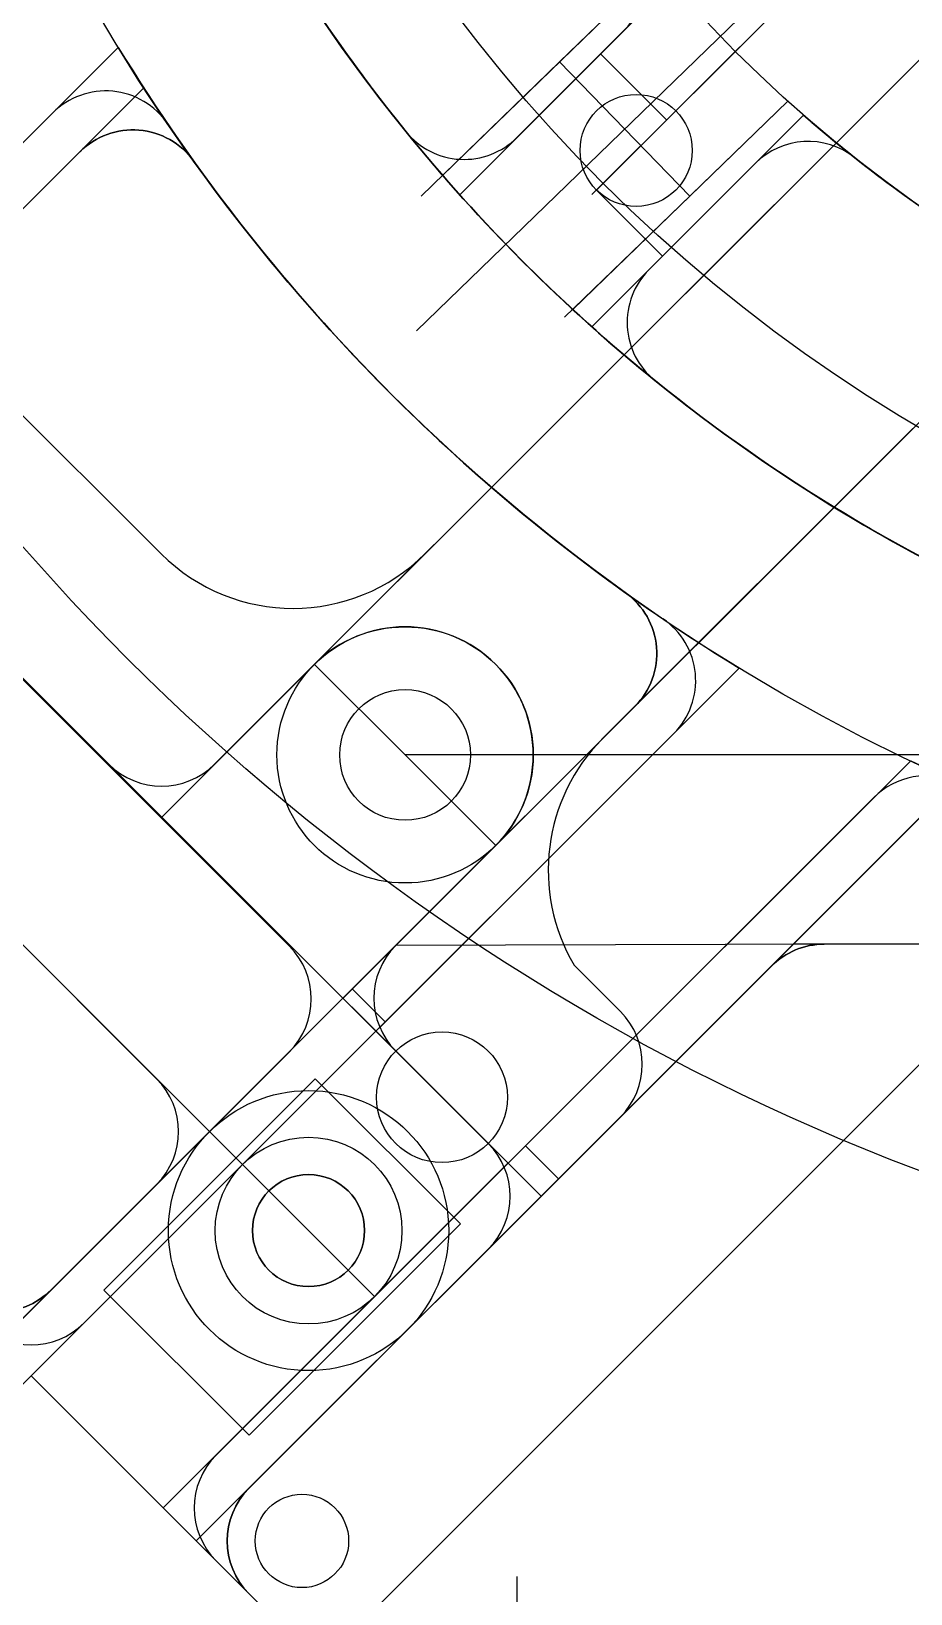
# Model space of a CAD drawing. Header units: centimetres. Extents: x -37.1 to 37.2, y -37.2 to 37.1.
# Drawn here: x -4.5 to -2.147, y -6.746 to -2.563 of the extents above; entities that cross this region are included whole.
import ezdxf

# ---------------------------------------------------------------- set-up
doc = ezdxf.new("R2010")
doc.units = ezdxf.units.CM
doc.header["$MEASUREMENT"] = 0
for name, color, linetype in [('IO基板 v3_Sketch1', 7, 'Continuous'), ('IO基板 v3_Sketch11', 7, 'Continuous'), ('IO基板 v3_Sketch12', 7, 'Continuous'), ('IO基板 v3_Sketch13', 7, 'Continuous'), ('IO基板 v3_Sketch14', 7, 'Continuous'), ('IO基板 v3_Sketch15', 7, 'Continuous'), ('IO基板 v3_Sketch16', 7, 'Continuous'), ('IO基板 v3_Sketch17', 7, 'Continuous'), ('IO基板 v3_Sketch18', 7, 'Continuous'), ('IO基板 v3_Sketch19', 7, 'Continuous'), ('IO基板 v3_Sketch20', 7, 'Continuous'), ('IO基板 v3_Sketch21', 7, 'Continuous'), ('IO基板 v3_Sketch22', 7, 'Continuous'), ('IO基板 v3_Sketch23', 7, 'Continuous'), ('IO基板 v3_Sketch24', 7, 'Continuous'), ('IO基板 v3_Sketch25', 7, 'Continuous'), ('IO基板 v3_Sketch26', 7, 'Continuous'), ('IO基板 v3_Sketch27', 7, 'Continuous'), ('IO基板 v3_Sketch28', 7, 'Continuous'), ('IO基板 v3_Sketch29', 7, 'Continuous'), ('IO基板 v3_Sketch30', 7, 'Continuous'), ('IO基板 v3_Sketch31', 7, 'Continuous'), ('IO基板 v3_Sketch32', 7, 'Continuous'), ('IO基板 v3_Sketch33', 7, 'Continuous'), ('IO基板 v3_Sketch34', 7, 'Continuous'), ('IO基板 v3_Sketch35', 7, 'Continuous'), ('IO基板 v3_Sketch36', 7, 'Continuous'), ('IO基板 v3_Sketch37', 7, 'Continuous'), ('IO基板 v3_Sketch38', 7, 'Continuous'), ('IO基板 v3_Sketch39', 7, 'Continuous'), ('IO基板 v3_Sketch40', 7, 'Continuous'), ('IO基板 v3_Sketch41', 7, 'Continuous'), ('IO基板 v3_Sketch42', 7, 'Continuous'), ('IO基板 v3_Sketch43', 7, 'Continuous'), ('IO基板 v3_Sketch44', 7, 'Continuous'), ('IO基板 v3_Sketch45', 7, 'Continuous'), ('IO基板 v3_Sketch46', 7, 'Continuous'), ('IO基板 v3_Sketch47', 7, 'Continuous'), ('IO基板 v3_Sketch48', 7, 'Continuous'), ('IO基板 v3_Sketch49', 7, 'Continuous'), ('IO基板 v3_Sketch5', 7, 'Continuous'), ('IO基板 v3_Sketch50', 7, 'Continuous'), ('IO基板 v3_Sketch51', 7, 'Continuous'), ('IO基板 v3_Sketch55', 7, 'Continuous'), ('IO基板 v3_Sketch56', 7, 'Continuous'), ('IO基板 v3_Sketch57', 7, 'Continuous'), ('IO基板 v3_Sketch58', 7, 'Continuous'), ('IO基板 v3_Sketch59', 7, 'Continuous'), ('IO基板 v3_Sketch60', 7, 'Continuous'), ('IO基板 v3_Sketch61', 7, 'Continuous'), ('IO基板 v3_Sketch62', 7, 'Continuous'), ('IO基板 v3_Sketch63', 7, 'Continuous'), ('IO基板 v3_Sketch64', 7, 'Continuous'), ('IO基板 v3_Sketch65', 7, 'Continuous'), ('IO基板 v3_Sketch66', 7, 'Continuous'), ('IO基板 v3_Sketch68', 7, 'Continuous'), ('IO基板 v3_Sketch69', 7, 'Continuous'), ('IO基板 v3_Sketch70', 7, 'Continuous'), ('IO基板 v3_Sketch71', 7, 'Continuous'), ('IO基板 v3_Sketch72', 7, 'Continuous')]:
    doc.layers.add(name, color=color, linetype=linetype)

msp = doc.modelspace()

# ---------------------------------------------------------------- linework, layer by layer
at = {"layer": 'IO基板 v3_Sketch1'}
msp.add_circle((0, 0), 10.4, dxfattribs=at)
at = {"layer": 'IO基板 v3_Sketch11'}
msp.add_line((-5.7735, -3.7583), (-3.7583, -5.7735), dxfattribs=at)
at = {"layer": 'IO基板 v3_Sketch11', "extrusion": (0, 0, -1)}
for centre, radius in [((0, 0), 10.4), ((3.7583, -5.7735), 0.15)]:
    msp.add_circle(centre, radius, dxfattribs=at)
at = {"layer": 'IO基板 v3_Sketch12'}
msp.add_circle((-3.7583, -5.7735, 0.3), 0.15, dxfattribs=at)
at = {"layer": 'IO基板 v3_Sketch13'}
msp.add_circle((-3.7583, -5.7735, 0.3), 0.15, dxfattribs=at)
at = {"layer": 'IO基板 v3_Sketch14'}
for centre, radius in [((0, 0, 0.3), 5), ((-3.7583, -5.7735, 0.3), 0.15)]:
    msp.add_circle(centre, radius, dxfattribs=at)
at = {"layer": 'IO基板 v3_Sketch15'}
for centre, radius in [((0, 0, 0.3), 5), ((0, 0, 0.3), 4.2), ((-3.7583, -5.7735, 0.3), 0.15)]:
    msp.add_circle(centre, radius, dxfattribs=at)
at = {"layer": 'IO基板 v3_Sketch16'}
for radius in [4.2, 3.7]:
    msp.add_circle((0, 0, 0.3), radius, dxfattribs=at)
at = {"layer": 'IO基板 v3_Sketch17'}
for centre, radius in [((0, 0, 0.3), 5), ((-3.7583, -5.7735, 0.3), 0.15)]:
    msp.add_circle(centre, radius, dxfattribs=at)
at = {"layer": 'IO基板 v3_Sketch18'}
for centre, radius in [((0, 0, 0.3), 37.15), ((0, 0, 0.3), 5), ((0, 0, 0.3), 4.5), ((-3.7583, -5.7735, 0.3), 0.15)]:
    msp.add_circle(centre, radius, dxfattribs=at)
at = {"layer": 'IO基板 v3_Sketch19'}
for centre, radius in [((0, 0, 0.3), 4.5), ((0, 0, 0.3), 3.7), ((0, 0, 0.3), 3.2), ((-3.7583, -5.7735, 0.3), 0.15)]:
    msp.add_circle(centre, radius, dxfattribs=at)
at = {"layer": 'IO基板 v3_Sketch20'}
for centre, radius in [((0, 0, 0.3), 4.5), ((0, 0, 0.3), 3.7), ((0, 0, 0.3), 3.2), ((-3.7583, -5.7735, 0.3), 0.15)]:
    msp.add_circle(centre, radius, dxfattribs=at)
at = {"layer": 'IO基板 v3_Sketch21'}
for centre, radius in [((0, 0, 0.3), 4.5), ((-3.7583, -5.7735, 0.3), 0.15)]:
    msp.add_circle(centre, radius, dxfattribs=at)
at = {"layer": 'IO基板 v3_Sketch22'}
for centre, radius in [((0, 0, 0.3), 9.9), ((-3.7583, -5.7735, 0.3), 0.15)]:
    msp.add_circle(centre, radius, dxfattribs=at)
msp.add_arc((0, 0, 0.3), 4.5, 95.0997, 84.9003, dxfattribs=at)
at = {"layer": 'IO基板 v3_Sketch23'}
for p, q in [((0, 0, 0.3), (-3.4698, -3.3646, 0.3)), ((-3.0865, -2.6447, 0.3), (-2.8242, -2.3904, 0.3)), ((-3.0865, -2.6447, 0.3), (-3.4567, -3.0037, 0.3)), ((-2.9125, -2.8242, 0.3), (-3.0865, -2.6447, 0.3)), ((-2.7384, -3.0037, 0.3), (-2.4761, -2.7493, 0.3)), ((-2.9125, -2.8242, 0.3), (-2.7384, -3.0037, 0.3)), ((-2.7384, -3.0037, 0.3), (-3.0731, -3.3282, 0.3))]:
    msp.add_line(p, q, dxfattribs=at)
for radius in [4.5, 3.7, 3.2]:
    msp.add_circle((0, 0, 0.3), radius, dxfattribs=at)
at = {"layer": 'IO基板 v3_Sketch24'}
for p, q in [((-2.8242, -2.3904, 0.3), (-3.3996, -2.9483, 0.3)), ((-5.5968, -3.935, 0.3), (-4.2674, -2.6057, 0.3)), ((-3.0515, -3.3073, 0.3), (-2.4761, -2.7493, 0.3)), ((-3.935, -5.5968, 0.3), (-2.6057, -4.2674, 0.3)), ((-3.5815, -5.9503, 0.3), (-2.1468, -4.5156, 0.3)), ((-3.935, -5.5968, 0.3), (-4.8285, -6.4902, 0.3)), ((-3.7583, -5.7735, 0.3), (-3.935, -5.5968, 0.3)), ((-3.7583, -5.7735, 0.3), (-3.5815, -5.9503, 0.3))]:
    msp.add_line(p, q, dxfattribs=at)
for centre, radius in [((0, 0, 0.3), 5), ((0, 0, 0.3), 3.2), ((-3.7583, -5.7735, 0.3), 0.25), ((-3.7583, -5.7735, 0.3), 0.15)]:
    msp.add_circle(centre, radius, dxfattribs=at)
for radius, start, end in [(4.5, 185.0997, 220.9339), (3.7, 227.9929, 310.2443), (4.5, 227.3033, 264.9003)]:
    msp.add_arc((0, 0, 0.3), radius, start, end, dxfattribs=at)
at = {"layer": 'IO基板 v3_Sketch25'}
for p, q in [((0, 0, 0.3), (-2.9878, -2.9878, 0.3)), ((-2.8242, -2.3904, 0.3), (-3.3996, -2.9483, 0.3)), ((-6.1624, -4.5007, 0.3), (-4.2674, -2.6057, 0.3)), ((-3.0515, -3.3073, 0.3), (-2.4761, -2.7493, 0.3)), ((-2.811, -3.1646, 0.3), (-2.4335, -2.7871, 0.3)), ((-2.9878, -2.9878, 0.3), (-2.811, -3.1646, 0.3)), ((-2.811, -3.1646, 0.3), (-3.0003, -3.3538, 0.3)), ((-2.6057, -4.2674, 0.3), (-4.5007, -6.1624, 0.3))]:
    msp.add_line(p, q, dxfattribs=at)
for centre, radius in [((0, 0, 0.3), 3.2), ((-3.7583, -5.7735, 0.3), 0.15)]:
    msp.add_circle(centre, radius, dxfattribs=at)
for radius, start, end in [(4.5, 185.0997, 220.9339), (5, 211.4084, 238.5916), (3.7, 227.9929, 310.2443), (4.5, 227.3033, 264.9003)]:
    msp.add_arc((0, 0, 0.3), radius, start, end, dxfattribs=at)
at = {"layer": 'IO基板 v3_Sketch26'}
for p, q in [((0, 0, 0.3), (-3, -3, 0.3)), ((-2.8242, -2.3904, 0.3), (-3.3996, -2.9483, 0.3)), ((-2.9768, -2.6232, 0.3), (-2.7871, -2.4335, 0.3)), ((-6.1624, -4.5007, 0.3), (-4.2674, -2.6057, 0.3)), ((-2.9768, -2.6232, 0.3), (-3.3538, -3.0003, 0.3)), ((-2.8, -2.8, 0.3), (-2.9768, -2.6232, 0.3)), ((-3.0003, -3.3538, 0.3), (-2.4335, -2.7871, 0.3)), ((-2.6057, -4.2674, 0.3), (-4.5007, -6.1624, 0.3))]:
    msp.add_line(p, q, dxfattribs=at)
for centre, radius in [((0, 0, 0.3), 4.5), ((0, 0, 0.3), 3.7), ((0, 0, 0.3), 3.2), ((-3.7583, -5.7735, 0.3), 0.15)]:
    msp.add_circle(centre, radius, dxfattribs=at)
for radius, start, end in [(4.5, 185.0997, 220.9339), (5, 211.4084, 238.5916), (3.7, 228.8743, 310.2443), (4.5, 228.1847, 264.9003)]:
    msp.add_arc((0, 0, 0.3), radius, start, end, dxfattribs=at)
at = {"layer": 'IO基板 v3_Sketch27'}
for p, q in [((-2.7871, -2.4335, 0.3), (-3.3538, -3.0003, 0.3)), ((-6.1624, -4.5007, 0.3), (-4.2674, -2.6057, 0.3)), ((-3.0003, -3.3538, 0.3), (-2.4335, -2.7871, 0.3)), ((-2.6057, -4.2674, 0.3), (-4.5007, -6.1624, 0.3))]:
    msp.add_line(p, q, dxfattribs=at)
for centre, radius in [((0, 0, 0.3), 9.9), ((0, 0, 0.3), 3.2), ((-3.7583, -5.7735, 0.3), 0.15)]:
    msp.add_circle(centre, radius, dxfattribs=at)
for radius, start, end in [(4.5, 185.0997, 221.8153), (5, 211.4084, 238.5916), (3.7, 228.8743, 311.1257), (4.5, 228.1847, 264.9003)]:
    msp.add_arc((0, 0, 0.3), radius, start, end, dxfattribs=at)
at = {"layer": 'IO基板 v3_Sketch28'}
for p, q in [((-2.7871, -2.4335, 0.3), (-3.3538, -3.0003, 0.3)), ((-6.1624, -4.5007, 0.3), (-4.2674, -2.6057, 0.3)), ((-3.0003, -3.3538, 0.3), (-2.4335, -2.7871, 0.3)), ((-2.6057, -4.2674, 0.3), (-4.5007, -6.1624, 0.3)), ((-3.5815, -5.9503, 0.3), (-2.1468, -4.5156, 0.3)), ((-3.7583, -5.7735, 0.3), (-3.5815, -5.9503, 0.3)), ((-3.5815, -5.9503, 0.3), (-4.1472, -6.516, 0.3)), ((-4.5007, -6.1624, 0.3), (-2.6904, -7.9728, 0.3))]:
    msp.add_line(p, q, dxfattribs=at)
for centre, radius in [((0, 0, 0.3), 9.9), ((0, 0, 0.3), 5), ((0, 0, 0.3), 3.2), ((-3.7583, -5.7735, 0.3), 0.15)]:
    msp.add_circle(centre, radius, dxfattribs=at)
for radius, start, end in [(4.5, 185.0997, 221.8153), (5, 211.4084, 238.5916), (3.7, 228.8743, 311.1257), (4.5, 228.1847, 264.9003)]:
    msp.add_arc((0, 0, 0.3), radius, start, end, dxfattribs=at)
at = {"layer": 'IO基板 v3_Sketch29'}
for p, q in [((-2.7871, -2.4335, 0.3), (-3.3538, -3.0003, 0.3)), ((-6.1624, -4.5007, 0.3), (-4.2674, -2.6057, 0.3)), ((-3.0003, -3.3538, 0.3), (-2.4335, -2.7871, 0.3)), ((-2.6057, -4.2674, 0.3), (-4.5007, -6.1624, 0.3)), ((-4.1472, -6.516, 0.3), (-2.1468, -4.5156, 0.3)), ((-2.8567, -7.8065, 0.3), (-4.1472, -6.516, 0.3))]:
    msp.add_line(p, q, dxfattribs=at)
for centre, radius in [((0, 0, 0.3), 3.2), ((-3.7583, -5.7735, 0.3), 0.15)]:
    msp.add_circle(centre, radius, dxfattribs=at)
for radius, start, end in [(4.5, 185.0997, 221.8153), (5, 211.4084, 238.5916), (3.7, 228.8743, 311.1257), (4.5, 228.1847, 264.9003), (5, 244.5725, 259.6302)]:
    msp.add_arc((0, 0, 0.3), radius, start, end, dxfattribs=at)
at = {"layer": 'IO基板 v3_Sketch30'}
for p, q in [((-2.9161, -2.5625, 0.3), (-3.2006, -2.8471, 0.3)), ((-6.021, -4.3593, 0.3), (-4.4426, -2.7809, 0.3)), ((-2.8471, -3.2006, 0.3), (-2.5625, -2.9161, 0.3)), ((-2.7809, -4.4426, 0.3), (-4.3593, -6.021, 0.3)), ((-4.0058, -6.3746, 0.3), (-2.2452, -4.614, 0.3)), ((-3.1396, -7.5236, 0.3), (-4.0058, -6.6574, 0.3))]:
    msp.add_line(p, q, dxfattribs=at)
for centre, radius in [((0, 0, 0.3), 3.2), ((-3.7583, -5.7735, 0.3), 0.15)]:
    msp.add_circle(centre, radius, dxfattribs=at)
for centre, radius, start, end in [((0, 0, 0.3), 4.5, 187.3344, 218.9929), ((-3.0575, -2.4211, 0.3), 0.2, 315, 38.3742), ((-4.3012, -2.9223, 0.3), 0.2, 34.1931, 135), ((0, 0, 0.3), 5, 214.1931, 235.8069), ((-3.3421, -2.7057, 0.3), 0.2, 218.9929, 315), ((-2.4211, -3.0575, 0.3), 0.2, 51.6258, 135), ((0, 0, 0.3), 3.7, 231.6258, 308.3742), ((-2.7057, -3.3421, 0.3), 0.2, 135, 231.0071), ((0, 0, 0.3), 4.5, 231.0071, 262.6656), ((-2.9223, -4.3012, 0.3), 0.2, 315, 55.8069), ((-2.1038, -4.7554, 0.3), 0.2, 66.1356, 135), ((-4.5007, -5.8796, 0.3), 0.2, 225, 315), ((-3.8643, -6.516, 0.3), 0.2, 135, 225)]:
    msp.add_arc(centre, radius, start, end, dxfattribs=at)
at = {"layer": 'IO基板 v3_Sketch31'}
for p, q in [((-2.9161, -2.5625, 0.3), (-3.2006, -2.8471, 0.3)), ((-6.021, -4.3593, 0.3), (-4.4426, -2.7809, 0.3)), ((-2.8471, -3.2006, 0.3), (-2.5625, -2.9161, 0.3)), ((-2.7809, -4.4426, 0.3), (-4.3593, -6.021, 0.3)), ((-4.0058, -6.3746, 0.3), (-2.2452, -4.614, 0.3)), ((-3.1396, -7.5236, 0.3), (-4.0058, -6.6574, 0.3))]:
    msp.add_line(p, q, dxfattribs=at)
for centre, radius in [((0, 0, 0.3), 3.2), ((-3.7583, -5.7735, 0.3), 0.15)]:
    msp.add_circle(centre, radius, dxfattribs=at)
for centre, radius, start, end in [((0, 0, 0.3), 4.5, 187.3344, 218.9929), ((-3.0575, -2.4211, 0.3), 0.2, 315, 38.3742), ((-4.3012, -2.9223, 0.3), 0.2, 34.1931, 135), ((0, 0, 0.3), 5, 214.1931, 235.8069), ((-3.3421, -2.7057, 0.3), 0.2, 218.9929, 315), ((-2.4211, -3.0575, 0.3), 0.2, 51.6258, 135), ((0, 0, 0.3), 3.7, 231.6258, 308.3742), ((-2.7057, -3.3421, 0.3), 0.2, 135, 231.0071), ((0, 0, 0.3), 4.5, 231.0071, 262.6656), ((-2.9223, -4.3012, 0.3), 0.2, 315, 55.8069), ((-2.1038, -4.7554, 0.3), 0.2, 66.1356, 135), ((-4.5007, -5.8796, 0.3), 0.2, 225, 315), ((-3.8643, -6.516, 0.3), 0.2, 135, 225)]:
    msp.add_arc(centre, radius, start, end, dxfattribs=at)
at = {"layer": 'IO基板 v3_Sketch32'}
for p, q in [((-2.9161, -2.5625, 0.3), (-3.2006, -2.8471, 0.3)), ((-6.021, -4.3593, 0.3), (-4.4426, -2.7809, 0.3)), ((-2.8471, -3.2006, 0.3), (-2.5625, -2.9161, 0.3)), ((-2.7809, -4.4426, 0.3), (-4.3593, -6.021, 0.3)), ((-4.0058, -6.3746, 0.3), (-2.2452, -4.614, 0.3)), ((-3.1396, -7.5236, 0.3), (-4.0058, -6.6574, 0.3))]:
    msp.add_line(p, q, dxfattribs=at)
for centre, radius in [((0, 0, 0.3), 3.2), ((-2.8816, -2.8816, 0.3), 0.15), ((-3.7583, -5.7735, 0.3), 0.15)]:
    msp.add_circle(centre, radius, dxfattribs=at)
for centre, radius, start, end in [((0, 0, 0.3), 4.5, 187.3344, 218.9929), ((-3.0575, -2.4211, 0.3), 0.2, 315, 38.3742), ((-4.3012, -2.9223, 0.3), 0.2, 34.1931, 135), ((0, 0, 0.3), 5, 214.1931, 235.8069), ((-3.3421, -2.7057, 0.3), 0.2, 218.9929, 315), ((-2.4211, -3.0575, 0.3), 0.2, 51.6258, 135), ((0, 0, 0.3), 3.7, 231.6258, 308.3742), ((-2.7057, -3.3421, 0.3), 0.2, 135, 231.0071), ((0, 0, 0.3), 4.5, 231.0071, 262.6656), ((-2.9223, -4.3012, 0.3), 0.2, 315, 55.8069), ((-2.1038, -4.7554, 0.3), 0.2, 66.1356, 135), ((-4.5007, -5.8796, 0.3), 0.2, 225, 315), ((-3.8643, -6.516, 0.3), 0.2, 135, 225)]:
    msp.add_arc(centre, radius, start, end, dxfattribs=at)
at = {"layer": 'IO基板 v3_Sketch33'}
for p, q in [((-2.9161, -2.5625, 0.3), (-3.2006, -2.8471, 0.3)), ((-6.1624, -4.5007, 0.3), (-4.2674, -2.6057, 0.3)), ((-5.1265, -3.6416, 0.3), (-4.1992, -2.7142, 0.3)), ((-2.8471, -3.2006, 0.3), (-2.5625, -2.9161, 0.3)), ((-3.6416, -5.1265, 0.3), (-2.7142, -4.1992, 0.3)), ((-2.6057, -4.2674, 0.3), (-4.5007, -6.1624, 0.3)), ((-4.1472, -6.516, 0.3), (-2.1468, -4.5156, 0.3)), ((-3.0895, -5.6351, 0.3), (-2.0257, -4.5713, 0.3)), ((-3.6416, -5.1265, 0.3), (-4.5891, -6.074, 0.3)), ((-3.5532, -5.2149, 0.3), (-3.6416, -5.1265, 0.3)), ((-3.1779, -5.5467, 0.3), (-3.0895, -5.6351, 0.3)), ((-3.0895, -5.6351, 0.3), (-4.0588, -6.6044, 0.3)), ((-3.1396, -7.5236, 0.3), (-4.1472, -6.516, 0.3))]:
    msp.add_line(p, q, dxfattribs=at)
for centre, radius in [((0, 0, 0.3), 3.2), ((-2.8816, -2.8816, 0.3), 0.15), ((-3.7583, -5.7735, 0.3), 0.15)]:
    msp.add_circle(centre, radius, dxfattribs=at)
for centre, radius, start, end in [((0, 0, 0.3), 4.5, 187.3344, 218.9929), ((-3.0575, -2.4211, 0.3), 0.2, 315, 38.3742), ((0, 0, 0.3), 5, 211.4084, 238.5916), ((-3.3421, -2.7057, 0.3), 0.2, 218.9929, 315), ((-2.4211, -3.0575, 0.3), 0.2, 51.6258, 135), ((0, 0, 0.3), 3.7, 231.6258, 308.3742), ((-2.7057, -3.3421, 0.3), 0.2, 135, 231.0071), ((0, 0, 0.3), 4.5, 231.0071, 262.6656)]:
    msp.add_arc(centre, radius, start, end, dxfattribs=at)
at = {"layer": 'IO基板 v3_Sketch34'}
for p, q in [((-2.9161, -2.5625, 0.3), (-3.2006, -2.8471, 0.3)), ((-5.9326, -4.4477, 0.3), (-4.37, -2.885, 0.3)), ((-2.8471, -3.2006, 0.3), (-2.5625, -2.9161, 0.3)), ((-2.885, -4.37, 0.3), (-4.4477, -5.9326, 0.3)), ((-3.9174, -6.463, 0.3), (-2.1213, -4.6669, 0.3)), ((-3.1396, -7.5236, 0.3), (-3.9174, -6.7458, 0.3))]:
    msp.add_line(p, q, dxfattribs=at)
for centre, radius in [((0, 0, 0.3), 3.2), ((-2.8816, -2.8816, 0.3), 0.15), ((-3.7583, -5.7735, 0.3), 0.15)]:
    msp.add_circle(centre, radius, dxfattribs=at)
for centre, radius, start, end in [((0, 0, 0.3), 4.5, 187.3344, 218.9929), ((-3.0575, -2.4211, 0.3), 0.2, 315, 38.3742), ((-4.2285, -3.0265, 0.3), 0.2, 35.5921, 135), ((-3.3421, -2.7057, 0.3), 0.2, 218.9929, 315), ((-2.4211, -3.0575, 0.3), 0.2, 51.6258, 135), ((0, 0, 0.3), 5, 215.5921, 234.4079), ((0, 0, 0.3), 3.7, 231.6258, 308.3742), ((-2.7057, -3.3421, 0.3), 0.2, 135, 231.0071), ((0, 0, 0.3), 4.5, 231.0071, 262.6656), ((-3.0265, -4.2285, 0.3), 0.2, 315, 54.4079), ((-4.5891, -5.7912, 0.3), 0.2, 225, 315), ((-3.776, -6.6044, 0.3), 0.2, 135, 225)]:
    msp.add_arc(centre, radius, start, end, dxfattribs=at)
at = {"layer": 'IO基板 v3_Sketch35'}
for p, q in [((-2.9161, -2.5625, 0.3), (-3.2006, -2.8471, 0.3)), ((-5.9326, -4.4477, 0.3), (-4.37, -2.885, 0.3)), ((-2.8471, -3.2006, 0.3), (-2.5625, -2.9161, 0.3)), ((-2.885, -4.37, 0.3), (-4.4477, -5.9326, 0.3)), ((-3.9174, -6.463, 0.3), (-2.1213, -4.6669, 0.3)), ((-3.1396, -7.5236, 0.3), (-3.9174, -6.7458, 0.3))]:
    msp.add_line(p, q, dxfattribs=at)
for centre, radius in [((0, 0, 0.3), 3.2), ((-2.8816, -2.8816, 0.3), 0.15), ((-3.7583, -5.7735, 0.3), 0.15)]:
    msp.add_circle(centre, radius, dxfattribs=at)
for centre, radius, start, end in [((0, 0, 0.3), 4.5, 187.3344, 218.9929), ((-3.0575, -2.4211, 0.3), 0.2, 315, 38.3742), ((-4.2285, -3.0265, 0.3), 0.2, 35.5921, 135), ((-3.3421, -2.7057, 0.3), 0.2, 218.9929, 315), ((-2.4211, -3.0575, 0.3), 0.2, 51.6258, 135), ((0, 0, 0.3), 5, 215.5921, 234.4079), ((0, 0, 0.3), 3.7, 231.6258, 308.3742), ((-2.7057, -3.3421, 0.3), 0.2, 135, 231.0071), ((0, 0, 0.3), 4.5, 231.0071, 262.6656), ((-3.0265, -4.2285, 0.3), 0.2, 315, 54.4079), ((-4.5891, -5.7912, 0.3), 0.2, 225, 315), ((-3.776, -6.6044, 0.3), 0.2, 135, 225)]:
    msp.add_arc(centre, radius, start, end, dxfattribs=at)
at = {"layer": 'IO基板 v3_Sketch36'}
for p, q in [((-2.9161, -2.5625, 0.3), (-3.2006, -2.8471, 0.3)), ((-5.9326, -4.4477, 0.3), (-4.37, -2.885, 0.3)), ((-2.8471, -3.2006, 0.3), (-2.5625, -2.9161, 0.3)), ((-2.885, -4.37, 0.3), (-4.4477, -5.9326, 0.3)), ((-3.9174, -6.463, 0.3), (-2.1213, -4.6669, 0.3)), ((-3.1396, -7.5236, 0.3), (-3.9174, -6.7458, 0.3))]:
    msp.add_line(p, q, dxfattribs=at)
for centre, radius in [((0, 0, 0.3), 4.5), ((0, 0, 0.3), 3.2), ((-2.8816, -2.8816, 0.3), 0.15), ((-3.7583, -5.7735, 0.3), 0.15)]:
    msp.add_circle(centre, radius, dxfattribs=at)
for centre, radius, start, end in [((0, 0, 0.3), 4.5, 187.3344, 218.9929), ((-3.0575, -2.4211, 0.3), 0.2, 315, 38.3742), ((-4.2285, -3.0265, 0.3), 0.2, 35.5921, 135), ((-3.3421, -2.7057, 0.3), 0.2, 218.9929, 315), ((-2.4211, -3.0575, 0.3), 0.2, 51.6258, 135), ((0, 0, 0.3), 5, 215.5921, 234.4079), ((0, 0, 0.3), 3.7, 231.6258, 308.3742), ((-2.7057, -3.3421, 0.3), 0.2, 135, 231.0071), ((0, 0, 0.3), 4.5, 231.0071, 262.6656), ((-3.0265, -4.2285, 0.3), 0.2, 315, 54.4079), ((-4.5891, -5.7912, 0.3), 0.2, 225, 315), ((-3.776, -6.6044, 0.3), 0.2, 135, 225)]:
    msp.add_arc(centre, radius, start, end, dxfattribs=at)
at = {"layer": 'IO基板 v3_Sketch37'}
msp.add_line((0, -4.5), (-3.5, -4.5), dxfattribs=at)
msp.add_circle((-3.5, -4.5), 0.175, dxfattribs=at)
at = {"layer": 'IO基板 v3_Sketch38'}
for p, q in [((-4.37, -2.885, 0.15), (-5.9326, -4.4477, 0.15)), ((-4.4477, -5.9326, 0.15), (-2.885, -4.37, 0.15)), ((-2.1213, -4.6669, 0.15), (-3.9174, -6.463, 0.15)), ((-3.9174, -6.7458, 0.15), (-3.1396, -7.5236, 0.15))]:
    msp.add_line(p, q, dxfattribs=at)
at = {"layer": 'IO基板 v3_Sketch38', "extrusion": (-1e-16, 0, -1)}
msp.add_circle((3.7583, -5.7735, -0.15), 0.15, dxfattribs=at)
for centre, radius, start, end in [((0, 0, -0.15), 4.5, 321.0071, 352.6656), ((4.2285, -3.0265, -0.15), 0.2, 45, 144.4079), ((0, 0, -0.15), 4.5, 308.9929, 321.0071), ((0, 0, -0.15), 5, 305.5921, 324.4079), ((0, 0, -0.15), 4.5, 277.3344, 308.9929), ((3.0265, -4.2285, -0.15), 0.2, 125.5921, 225), ((4.5891, -5.7912, -0.15), 0.2, 225, 315), ((3.776, -6.6044, -0.15), 0.2, 315, 45)]:
    msp.add_arc(centre, radius, start, end, dxfattribs=at)
at = {"layer": 'IO基板 v3_Sketch39'}
for p, q in [((-5.9326, -4.4477, 0.3), (-4.37, -2.885, 0.3)), ((-5.1513, -3.6664, 0.3), (-3.6664, -5.1513, 0.3)), ((-2.885, -4.37, 0.3), (-4.4477, -5.9326, 0.3)), ((-3.9174, -6.463, 0.3), (-2.1213, -4.6669, 0.3)), ((-3.1396, -7.5236, 0.3), (-3.9174, -6.7458, 0.3))]:
    msp.add_line(p, q, dxfattribs=at)
msp.add_circle((-3.7583, -5.7735, 0.3), 0.15, dxfattribs=at)
for centre, radius, start, end in [((0, 0, 0.3), 4.5, 187.3344, 218.9929), ((-4.2285, -3.0265, 0.3), 0.2, 35.5921, 135), ((0, 0, 0.3), 4.5, 218.9929, 231.0071), ((0, 0, 0.3), 5, 215.5921, 234.4079), ((0, 0, 0.3), 4.5, 231.0071, 262.6656), ((-3.0265, -4.2285, 0.3), 0.2, 315, 54.4079), ((-4.5891, -5.7912, 0.3), 0.2, 225, 315), ((-3.776, -6.6044, 0.3), 0.2, 135, 225)]:
    msp.add_arc(centre, radius, start, end, dxfattribs=at)
at = {"layer": 'IO基板 v3_Sketch40'}
for p, q in [((-5.1513, -3.6664, 0.3), (-3.6664, -5.1513, 0.3)), ((-3.9174, -6.463, 0.3), (-2.1213, -4.6669, 0.3)), ((-3.6664, -5.1513, 0.3), (-4.4477, -5.9326, 0.3)), ((-3.1396, -7.5236, 0.3), (-3.9174, -6.7458, 0.3))]:
    msp.add_line(p, q, dxfattribs=at)
for centre, radius in [((-3.5, -4.5, 0.3), 0.175), ((-3.7583, -5.7735, 0.3), 0.15)]:
    msp.add_circle(centre, radius, dxfattribs=at)
for centre, radius, start, end in [((0, 0, 0.3), 4.5, 187.3344, 218.9929), ((0, 0, 0.3), 4.5, 218.9929, 231.0071), ((0, 0, 0.3), 4.5, 231.0071, 262.6656), ((-4.5891, -5.7912, 0.3), 0.2, 225, 315), ((-3.776, -6.6044, 0.3), 0.2, 135, 225)]:
    msp.add_arc(centre, radius, start, end, dxfattribs=at)
at = {"layer": 'IO基板 v3_Sketch41'}
for p, q in [((-5.1513, -3.6664, 0.3), (-3.6664, -5.1513, 0.3)), ((-3.9174, -6.463, 0.3), (-2.1213, -4.6669, 0.3)), ((-3.6664, -5.1513, 0.3), (-4.4477, -5.9326, 0.3)), ((-3.1396, -7.5236, 0.3), (-3.9174, -6.7458, 0.3))]:
    msp.add_line(p, q, dxfattribs=at)
for centre, radius in [((-3.5, -4.5, 0.3), 0.175), ((-3.7583, -5.7735, 0.3), 0.15)]:
    msp.add_circle(centre, radius, dxfattribs=at)
for centre, radius, start, end in [((0, 0, 0.3), 4.5, 187.3344, 218.9929), ((0, 0, 0.3), 4.5, 218.9929, 231.0071), ((0, 0, 0.3), 4.5, 231.0071, 253.2086), ((-4.5891, -5.7912, 0.3), 0.2, 225, 315), ((-3.776, -6.6044, 0.3), 0.2, 135, 225)]:
    msp.add_arc(centre, radius, start, end, dxfattribs=at)
at = {"layer": 'IO基板 v3_Sketch42'}
for p, q in [((-5.1513, -3.6664, 0.3), (-3.6664, -5.1513, 0.3)), ((-3.9174, -6.463, 0.3), (-2.1213, -4.6669, 0.3)), ((-3.6664, -5.1513, 0.3), (-4.4477, -5.9326, 0.3)), ((-3.1396, -7.5236, 0.3), (-3.9174, -6.7458, 0.3))]:
    msp.add_line(p, q, dxfattribs=at)
for centre, radius in [((-3.5, -4.5, 0.3), 0.175), ((-3.7583, -5.7735, 0.3), 0.15)]:
    msp.add_circle(centre, radius, dxfattribs=at)
for centre, radius, start, end in [((0, 0, 0.3), 4.5, 187.3344, 218.9929), ((0, 0, 0.3), 4.5, 218.9929, 231.0071), ((0, 0, 0.3), 4.5, 231.0071, 253.2086), ((-4.5891, -5.7912, 0.3), 0.2, 225, 315), ((-3.776, -6.6044, 0.3), 0.2, 135, 225)]:
    msp.add_arc(centre, radius, start, end, dxfattribs=at)
at = {"layer": 'IO基板 v3_Sketch43'}
for p, q in [((-5.1513, -3.6664, 0.3), (-3.6664, -5.1513, 0.3)), ((-3.9174, -6.463, 0.3), (-2.1213, -4.6669, 0.3)), ((-3.6664, -5.1513, 0.3), (-4.4477, -5.9326, 0.3)), ((-3.1396, -7.5236, 0.3), (-3.9174, -6.7458, 0.3))]:
    msp.add_line(p, q, dxfattribs=at)
for centre, radius in [((0, 0, 0.3), 9.9), ((-3.5, -4.5, 0.3), 0.175), ((-3.7583, -5.7735, 0.3), 0.15)]:
    msp.add_circle(centre, radius, dxfattribs=at)
for centre, radius, start, end in [((0, 0, 0.3), 4.5, 187.3344, 218.9929), ((0, 0, 0.3), 4.5, 218.9929, 231.0071), ((0, 0, 0.3), 4.5, 231.0071, 253.2086), ((-4.5891, -5.7912, 0.3), 0.2, 225, 315), ((-3.776, -6.6044, 0.3), 0.2, 135, 225)]:
    msp.add_arc(centre, radius, start, end, dxfattribs=at)
at = {"layer": 'IO基板 v3_Sketch44'}
for p, q in [((-5.1513, -3.6664, 0.3), (-3.6664, -5.1513, 0.3)), ((-2.7726, -4.2575, 0.3), (-2.3517, -3.8366, 0.3)), ((-3.7425, -4.2575, 0.3), (-4.1513, -4.6664, 0.3)), ((-3.5, -4.5, 0.3), (-3.7425, -4.2575, 0.3)), ((-3.6664, -5.1513, 0.3), (-2.7726, -4.2575, 0.3)), ((-3.5, -4.5, 0.3), (-3.2575, -4.7425, 0.3)), ((-3.9174, -6.463, 0.3), (-2.1213, -4.6669, 0.3)), ((-3.6664, -5.1513, 0.3), (-4.4477, -5.9326, 0.3)), ((-3.1396, -7.5236, 0.3), (-3.9174, -6.7458, 0.3))]:
    msp.add_line(p, q, dxfattribs=at)
for centre, radius in [((-3.5, -4.5, 0.3), 0.3429), ((-3.5, -4.5, 0.3), 0.175), ((-3.7583, -5.7735, 0.3), 0.15)]:
    msp.add_circle(centre, radius, dxfattribs=at)
for centre, radius, start, end in [((0, 0, 0.3), 4.5, 201.7021, 218.9929), ((0, 0, 0.3), 4.5, 218.9929, 231.0071), ((0, 0, 0.3), 4.5, 231.0071, 253.2086), ((-4.5891, -5.7912, 0.3), 0.2, 225, 315), ((-3.776, -6.6044, 0.3), 0.2, 135, 225)]:
    msp.add_arc(centre, radius, start, end, dxfattribs=at)
at = {"layer": 'IO基板 v3_Sketch45'}
for p, q in [((-5.1513, -3.6664, 0.3), (-4.1513, -4.6664, 0.3)), ((-2.3517, -3.8366, 0.3), (-3.2575, -4.7425, 0.3)), ((-3.7425, -4.2575, 0.3), (-4.1513, -4.6664, 0.3)), ((-4.1513, -4.6664, 0.3), (-3.6664, -5.1513, 0.3)), ((-3.9174, -6.463, 0.3), (-2.1213, -4.6669, 0.3)), ((-3.6664, -5.1513, 0.3), (-4.4477, -5.9326, 0.3)), ((-3.1396, -7.5236, 0.3), (-3.9174, -6.7458, 0.3))]:
    msp.add_line(p, q, dxfattribs=at)
for centre, radius in [((-3.5, -4.5, 0.3), 0.175), ((-3.7583, -5.7735, 0.3), 0.15)]:
    msp.add_circle(centre, radius, dxfattribs=at)
for centre, radius, start, end in [((0, 0, 0.3), 4.5, 238.4934, 253.2086), ((-3.5, -4.5, 0.3), 0.3429, 315, 135), ((-4.5891, -5.7912, 0.3), 0.2, 225, 315), ((-3.776, -6.6044, 0.3), 0.2, 135, 225)]:
    msp.add_arc(centre, radius, start, end, dxfattribs=at)
at = {"layer": 'IO基板 v3_Sketch46'}
for p, q in [((-4.1513, -4.6664, 0.3), (-5.6816, -3.136, 0.3)), ((-2.3517, -3.8366, 0.3), (-3.2575, -4.7425, 0.3)), ((-3.7425, -4.2575, 0.3), (-4.1513, -4.6664, 0.3)), ((-4.1513, -4.6664, 0.3), (-3.136, -5.6816, 0.3)), ((-3.9174, -6.463, 0.3), (-2.1213, -4.6669, 0.3)), ((-3.2575, -4.7425, 0.3), (-3.9753, -5.4602, 0.3)), ((-3.1396, -7.5236, 0.3), (-3.9174, -6.7458, 0.3))]:
    msp.add_line(p, q, dxfattribs=at)
for centre, radius in [((-3.5, -4.5, 0.3), 0.175), ((-3.7583, -5.7735, 0.3), 0.15)]:
    msp.add_circle(centre, radius, dxfattribs=at)
for centre, radius, start, end in [((0, 0, 0.3), 4.5, 238.4934, 253.2086), ((-3.5, -4.5, 0.3), 0.3429, 315, 135), ((-3.776, -6.6044, 0.3), 0.2, 135, 225)]:
    msp.add_arc(centre, radius, start, end, dxfattribs=at)
at = {"layer": 'IO基板 v3_Sketch47'}
for p, q in [((-4.1513, -4.6664, 0.3), (-5.6816, -3.136, 0.3)), ((-3.7425, -4.2575, 0.3), (-4.1513, -4.6664, 0.3)), ((-3.6664, -5.1513, 0.3), (-3.2575, -4.7425, 0.3)), ((-3.136, -5.6816, 0.3), (-3.6664, -5.1513, 0.3)), ((-3.9174, -6.463, 0.3), (-3.136, -5.6816, 0.3)), ((-3.1396, -7.5236, 0.3), (-3.9174, -6.7458, 0.3))]:
    msp.add_line(p, q, dxfattribs=at)
for centre, radius in [((-3.5, -4.5, 0.3), 0.175), ((-3.7583, -5.7735, 0.3), 0.15)]:
    msp.add_circle(centre, radius, dxfattribs=at)
for centre, radius, start, end in [((-3.5, -4.5, 0.3), 0.3429, 315, 135), ((-3.776, -6.6044, 0.3), 0.2, 135, 225)]:
    msp.add_arc(centre, radius, start, end, dxfattribs=at)
at = {"layer": 'IO基板 v3_Sketch48'}
for p, q in [((-4.1513, -4.6664, 0.3), (-5.6816, -3.136, 0.3)), ((-3.7425, -4.2575, 0.3), (-4.1513, -4.6664, 0.3)), ((-3.6664, -5.1513, 0.3), (-3.2575, -4.7425, 0.3)), ((-3.136, -5.6816, 0.3), (-3.6664, -5.1513, 0.3)), ((-3.9174, -6.463, 0.3), (-3.136, -5.6816, 0.3)), ((-3.1396, -7.5236, 0.3), (-3.9174, -6.7458, 0.3))]:
    msp.add_line(p, q, dxfattribs=at)
for centre, radius in [((0, 0, 0.3), 4.5), ((-3.5, -4.5, 0.3), 0.175), ((-3.7583, -5.7735, 0.3), 0.15)]:
    msp.add_circle(centre, radius, dxfattribs=at)
for centre, radius, start, end in [((-3.5, -4.5, 0.3), 0.3429, 315, 135), ((-3.776, -6.6044, 0.3), 0.2, 135, 225)]:
    msp.add_arc(centre, radius, start, end, dxfattribs=at)
at = {"layer": 'IO基板 v3_Sketch49'}
for p, q in [((-4.1513, -4.6664, 0.3), (-5.6816, -3.136, 0.3)), ((-3.7425, -4.2575, 0.3), (-4.1513, -4.6664, 0.3)), ((-3.6664, -5.1513, 0.3), (-3.2575, -4.7425, 0.3)), ((-3.136, -5.6816, 0.3), (-3.6664, -5.1513, 0.3)), ((-3.9174, -6.463, 0.3), (-3.136, -5.6816, 0.3)), ((-3.1396, -7.5236, 0.3), (-3.9174, -6.7458, 0.3))]:
    msp.add_line(p, q, dxfattribs=at)
for centre, radius in [((-3.5, -4.5, 0.3), 0.175), ((-3.7583, -5.7735, 0.3), 0.15)]:
    msp.add_circle(centre, radius, dxfattribs=at)
for centre, radius, start, end in [((-3.5, -4.5, 0.3), 0.3429, 315, 135), ((-3.776, -6.6044, 0.3), 0.2, 135, 225)]:
    msp.add_arc(centre, radius, start, end, dxfattribs=at)
at = {"layer": 'IO基板 v3_Sketch5'}
for p, q in [((-3.7406, -5.3669, 0.3), (-4.3063, -5.9326, 0.3)), ((-3.3517, -5.7558, 0.3), (-3.7406, -5.3669, 0.3)), ((-3.9174, -6.3215, 0.3), (-3.3517, -5.7558, 0.3)), ((-4.3063, -5.9326, 0.3), (-3.9174, -6.3215, 0.3))]:
    msp.add_line(p, q, dxfattribs=at)
msp.add_circle((-3.7583, -5.7735, 0.3), 0.15, dxfattribs=at)
at = {"layer": 'IO基板 v3_Sketch50'}
for p, q in [((-4.1513, -4.6664, 0.3), (-5.6816, -3.136, 0.3)), ((-3.7425, -4.2575, 0.3), (-4.1513, -4.6664, 0.3)), ((-3.6664, -5.1513, 0.3), (-3.2575, -4.7425, 0.3)), ((-3.136, -5.6816, 0.3), (-3.6664, -5.1513, 0.3)), ((-3.9174, -6.463, 0.3), (-3.136, -5.6816, 0.3)), ((-3.1396, -7.5236, 0.3), (-3.9174, -6.7458, 0.3))]:
    msp.add_line(p, q, dxfattribs=at)
for centre, radius in [((-3.5, -4.5, 0.3), 0.175), ((-3.7583, -5.7735, 0.3), 0.15)]:
    msp.add_circle(centre, radius, dxfattribs=at)
for centre, radius, start, end in [((-3.5, -4.5, 0.3), 0.3429, 315, 135), ((-3.776, -6.6044, 0.3), 0.2, 135, 225)]:
    msp.add_arc(centre, radius, start, end, dxfattribs=at)
at = {"layer": 'IO基板 v3_Sketch51'}
for p, q in [((-4.1513, -4.6664, 0.3), (-5.6816, -3.136, 0.3)), ((-3.7425, -4.2575, 0.3), (-4.1513, -4.6664, 0.3)), ((-3.6664, -5.1513, 0.3), (-3.2575, -4.7425, 0.3)), ((-3.136, -5.6816, 0.3), (-3.6664, -5.1513, 0.3)), ((-3.9174, -6.463, 0.3), (-3.136, -5.6816, 0.3)), ((-3.1396, -7.5236, 0.3), (-3.9174, -6.7458, 0.3))]:
    msp.add_line(p, q, dxfattribs=at)
for centre, radius in [((-3.5, -4.5, 0.3), 0.175), ((-3.7583, -5.7735, 0.3), 0.15)]:
    msp.add_circle(centre, radius, dxfattribs=at)
for centre, radius, start, end in [((-3.5, -4.5, 0.3), 0.3429, 315, 135), ((-3.776, -6.6044, 0.3), 0.2, 135, 225)]:
    msp.add_arc(centre, radius, start, end, dxfattribs=at)
at = {"layer": 'IO基板 v3_Sketch55'}
for p, q in [((-4.1513, -4.6664, 0.3), (-5.6816, -3.136, 0.3)), ((-3.7425, -4.2575, 0.3), (-4.1513, -4.6664, 0.3)), ((-3.6664, -5.1513, 0.3), (-3.2575, -4.7425, 0.3)), ((-3.136, -5.6816, 0.3), (-3.6664, -5.1513, 0.3)), ((-3.9174, -6.463, 0.3), (-3.136, -5.6816, 0.3)), ((-3.1396, -7.5236, 0.3), (-3.9174, -6.7458, 0.3))]:
    msp.add_line(p, q, dxfattribs=at)
for centre, radius in [((-3.5, -4.5, 0.3), 0.175), ((-3.7583, -5.7735, 0.3), 0.15)]:
    msp.add_circle(centre, radius, dxfattribs=at)
for centre, radius, start, end in [((-3.5, -4.5, 0.3), 0.3429, 315, 135), ((-3.776, -6.6044, 0.3), 0.2, 135, 225)]:
    msp.add_arc(centre, radius, start, end, dxfattribs=at)
at = {"layer": 'IO基板 v3_Sketch56'}
for p, q in [((-4.1513, -4.6664, 0.3), (-5.6816, -3.136, 0.3)), ((-3.7425, -4.2575, 0.3), (-4.1513, -4.6664, 0.3)), ((-3.6664, -5.1513, 0.3), (-3.2575, -4.7425, 0.3)), ((-3.136, -5.6816, 0.3), (-3.6664, -5.1513, 0.3)), ((-3.9174, -6.463, 0.3), (-3.136, -5.6816, 0.3)), ((-3.1396, -7.5236, 0.3), (-3.9174, -6.7458, 0.3))]:
    msp.add_line(p, q, dxfattribs=at)
for centre, radius in [((-3.5, -4.5, 0.3), 0.175), ((-3.7583, -5.7735, 0.3), 0.15)]:
    msp.add_circle(centre, radius, dxfattribs=at)
for centre, radius, start, end in [((-3.5, -4.5, 0.3), 0.3429, 315, 135), ((-3.776, -6.6044, 0.3), 0.2, 135, 225)]:
    msp.add_arc(centre, radius, start, end, dxfattribs=at)
at = {"layer": 'IO基板 v3_Sketch57'}
for p, q in [((-4.2927, -4.5249, 0.3), (-5.5402, -3.2775, 0.3)), ((-4.0234, -5.5084, 0.3), (-5.5084, -4.0234, 0.3)), ((-3.7425, -4.2575, 0.3), (-4.0099, -4.5249, 0.3)), ((-3.4455, -5.3722, 0.3), (-4.4314, -4.3863, 0.3)), ((-3.5249, -5.0099, 0.3), (-3.2575, -4.7425, 0.3)), ((-4.0234, -5.5084, 0.3), (-3.6083, -5.0932, 0.3)), ((-3.6664, -5.1513, 0.3), (-4.0199, -5.5049, 0.3)), ((-3.2775, -5.5402, 0.3), (-3.5249, -5.2927, 0.3)), ((-4.0234, -5.5084, 0.3), (-4.9427, -6.4276, 0.3)), ((-3.7583, -5.7735, 0.3), (-4.0234, -5.5084, 0.3)), ((-3.9174, -6.463, 0.3), (-3.2775, -5.823, 0.3)), ((-3.1396, -7.5236, 0.3), (-3.9174, -6.7458, 0.3))]:
    msp.add_line(p, q, dxfattribs=at)
for centre, radius in [((-3.5, -4.5, 0.3), 0.175), ((-3.7583, -5.7735, 0.3), 0.375), ((-3.7583, -5.7735, 0.3), 0.15)]:
    msp.add_circle(centre, radius, dxfattribs=at)
for centre, radius, start, end in [((-3.5, -4.5, 0.3), 0.3429, 315, 135), ((-4.1513, -4.3835, 0.3), 0.2, 225, 315), ((-3.3835, -5.1513, 0.3), 0.2, 135, 225), ((-3.4189, -5.6816, 0.3), 0.2, 315, 45), ((-3.776, -6.6044, 0.3), 0.2, 135, 225)]:
    msp.add_arc(centre, radius, start, end, dxfattribs=at)
at = {"layer": 'IO基板 v3_Sketch58'}
for p, q in [((-3.8762, -4.3912, 0.3), (-1.8, -2.3151, 0.3)), ((-4.2927, -4.5249, 0.3), (-5.5402, -3.2775, 0.3)), ((-3.3912, -4.8762, 0.3), (-1.8, -3.2849, 0.3)), ((-5.3669, -4.1649, 0.3), (-4.1649, -5.3669, 0.3)), ((-3.7425, -4.2575, 0.3), (-4.0099, -4.5249, 0.3)), ((-3.5249, -5.0099, 0.3), (-3.2575, -4.7425, 0.3)), ((-3.2775, -5.5402, 0.3), (-3.5249, -5.2927, 0.3)), ((-4.1649, -5.6498, 0.3), (-4.4477, -5.9326, 0.3)), ((-3.9174, -6.463, 0.3), (-3.2775, -5.823, 0.3)), ((-3.1396, -7.5236, 0.3), (-3.9174, -6.7458, 0.3))]:
    msp.add_line(p, q, dxfattribs=at)
for centre, radius in [((-3.5, -4.5, 0.3), 0.175), ((-3.7583, -5.7735, 0.3), 0.15)]:
    msp.add_circle(centre, radius, dxfattribs=at)
for centre, radius, start, end in [((-3.5, -4.5, 0.3), 0.3429, 315, 135), ((-4.1513, -4.3835, 0.3), 0.2, 225, 315), ((-3.3835, -5.1513, 0.3), 0.2, 135, 225), ((-4.3063, -5.5084, 0.3), 0.2, 315, 45), ((-3.4189, -5.6816, 0.3), 0.2, 315, 45), ((-4.5891, -5.7912, 0.3), 0.2, 225, 315), ((-3.776, -6.6044, 0.3), 0.2, 135, 225)]:
    msp.add_arc(centre, radius, start, end, dxfattribs=at)
at = {"layer": 'IO基板 v3_Sketch59'}
for p, q in [((-1.8586, -2.3737, 0.3), (-4.0099, -4.5249, 0.3)), ((-4.2927, -4.5249, 0.3), (-5.5402, -3.2775, 0.3)), ((-3.5249, -5.0099, 0.3), (-2.1414, -3.6263, 0.3)), ((-5.3669, -4.1649, 0.3), (-4.1649, -5.3669, 0.3)), ((-3.5974, -6.143, 0.3), (-2.4613, -5.0069, 0.3)), ((0, -5, 0.3), (-3.5249, -5.0099, 0.3)), ((-3.2775, -5.5402, 0.3), (-3.5249, -5.2927, 0.3)), ((-4.1649, -5.6498, 0.3), (-4.4477, -5.9326, 0.3)), ((-3.9174, -6.463, 0.3), (-3.2775, -5.823, 0.3)), ((-3.1396, -7.5236, 0.3), (-3.9174, -6.7458, 0.3))]:
    msp.add_line(p, q, dxfattribs=at)
for centre, radius in [((0, 0, 0.3), 9.9), ((0, 0, 0.3), 6), ((-3.5, -4.5, 0.3), 0.175), ((-3.7583, -5.7735, 0.3), 0.15)]:
    msp.add_circle(centre, radius, dxfattribs=at)
for centre, start, end in [((-4.1513, -4.3835, 0.3), 225, 315), ((-3.3835, -5.1513, 0.3), 135, 225), ((-4.3063, -5.5084, 0.3), 315, 45), ((-3.4189, -5.6816, 0.3), 315, 45), ((-4.5891, -5.7912, 0.3), 225, 315), ((-3.776, -6.6044, 0.3), 135, 225)]:
    msp.add_arc(centre, 0.2, start, end, dxfattribs=at)
at = {"layer": 'IO基板 v3_Sketch60'}
for p, q in [((-2.4613, -5.0069, 0.46), (-3.9174, -6.463, 0.46)), ((0, -5, 0.46), (-2.4613, -5.0069, 0.46)), ((-3.9174, -6.7458, 0.46), (-3.1396, -7.5236, 0.46))]:
    msp.add_line(p, q, dxfattribs=at)
msp.add_arc((-3.776, -6.6044, 0.46), 0.2, 135, 225, dxfattribs=at)
at = {"layer": 'IO基板 v3_Sketch61'}
for p, q in [((-2.4613, -5.0069, 0.46), (-3.9174, -6.463, 0.46)), ((-1.7997, -5.005, 0.46), (-2.4613, -5.0069, 0.46)), ((-3.9174, -6.7458, 0.46), (-3.1396, -7.5236, 0.46))]:
    msp.add_line(p, q, dxfattribs=at)
msp.add_circle((-3.776, -6.6044, 0.46), 0.125, dxfattribs=at)
msp.add_arc((-3.776, -6.6044, 0.46), 0.2, 135, 225, dxfattribs=at)
at = {"layer": 'IO基板 v3_Sketch62'}
for p, q in [((-1.9986, -5.0056, 0.46), (-2.3788, -5.0067, 0.46)), ((-2.5197, -5.0652, 0.46), (-3.9174, -6.463, 0.46)), ((-3.9174, -6.7458, 0.46), (-3.1396, -7.5236, 0.46))]:
    msp.add_line(p, q, dxfattribs=at)
msp.add_circle((-3.776, -6.6044, 0.46), 0.125, dxfattribs=at)
for centre, start, end in [((-2.3782, -5.2067, 0.46), 90.1605, 135), ((-3.776, -6.6044, 0.46), 135, 225)]:
    msp.add_arc(centre, 0.2, start, end, dxfattribs=at)
at = {"layer": 'IO基板 v3_Sketch63'}
for p, q in [((-1.9986, -5.0056, 0.46), (-2.3788, -5.0067, 0.46)), ((-2.5197, -5.0652, 0.46), (-3.9174, -6.463, 0.46)), ((-3.9174, -6.7458, 0.46), (-3.1396, -7.5236, 0.46))]:
    msp.add_line(p, q, dxfattribs=at)
for centre, radius in [((0, 0, 0.46), 9.9), ((-3.776, -6.6044, 0.46), 0.125)]:
    msp.add_circle(centre, radius, dxfattribs=at)
for centre, start, end in [((-2.3782, -5.2067, 0.46), 90.1605, 135), ((-3.776, -6.6044, 0.46), 135, 225)]:
    msp.add_arc(centre, 0.2, start, end, dxfattribs=at)
at = {"layer": 'IO基板 v3_Sketch64'}
for p, q in [((-2.3788, -5.0067, 0.3), (-1.9986, -5.0056, 0.3)), ((-3.9174, -6.463, 0.3), (-2.5197, -5.0652, 0.3)), ((-3.1396, -7.5236, 0.3), (-3.9174, -6.7458, 0.3))]:
    msp.add_line(p, q, dxfattribs=at)
at = {"layer": 'IO基板 v3_Sketch64', "extrusion": (-1e-16, 0, -1)}
msp.add_circle((0, 0, -0.3), 9.9, dxfattribs=at)
for centre, start, end in [((2.3782, -5.2067, -0.3), 45, 89.8395), ((3.776, -6.6044, -0.3), 315, 45)]:
    msp.add_arc(centre, 0.2, start, end, dxfattribs=at)
at = {"layer": 'IO基板 v3_Sketch65'}
for p, q in [((-1.7997, -5.005, 0.46), (-4.0825, -7.2878, 0.46)), ((-1.7997, -5.005, 0.46), (-2.3788, -5.0067, 0.46)), ((-2.5197, -5.0652, 0.46), (-3.9174, -6.463, 0.46)), ((-3.9174, -6.7458, 0.46), (-3.1396, -7.5236, 0.46))]:
    msp.add_line(p, q, dxfattribs=at)
for centre, start, end in [((-2.3782, -5.2067, 0.46), 90.1605, 135), ((-3.776, -6.6044, 0.46), 135, 225)]:
    msp.add_arc(centre, 0.2, start, end, dxfattribs=at)
at = {"layer": 'IO基板 v3_Sketch66'}
msp.add_line((-1.8581, -5.0634, 1.46), (-3.7289, -6.9342, 1.46), dxfattribs=at)
msp.add_circle((0, 0, 1.46), 9.9, dxfattribs=at)
at = {"layer": 'IO基板 v3_Sketch68'}
msp.add_line((-1.8581, -5.0634, 1.46), (-4.0825, -7.2878, 1.46), dxfattribs=at)
msp.add_circle((0, 0, 1.46), 9.9, dxfattribs=at)
at = {"layer": 'IO基板 v3_Sketch69'}
for p, q in [((-1.8586, -2.3737, 0.3), (-4.0099, -4.5249, 0.3)), ((-4.2927, -4.5249, 0.3), (-5.5402, -3.2775, 0.3)), ((-3.5249, -5.0099, 0.3), (-2.1414, -3.6263, 0.3)), ((-5.3669, -4.1649, 0.3), (-4.1649, -5.3669, 0.3)), ((-3.2775, -5.5402, 0.3), (-3.5249, -5.2927, 0.3)), ((-4.1649, -5.6498, 0.3), (-4.4477, -5.9326, 0.3)), ((-3.9174, -6.463, 0.3), (-3.2775, -5.823, 0.3))]:
    msp.add_line(p, q, dxfattribs=at)
for centre, radius in [((-3.5, -4.5, 0.3), 0.175), ((-3.7583, -5.7735, 0.3), 0.15)]:
    msp.add_circle(centre, radius, dxfattribs=at)
for centre, start, end in [((-4.1513, -4.3835, 0.3), 225, 315), ((-3.3835, -5.1513, 0.3), 135, 225), ((-4.3063, -5.5084, 0.3), 315, 45), ((-3.4189, -5.6816, 0.3), 315, 45), ((-4.5891, -5.7912, 0.3), 225, 315), ((-3.776, -6.6044, 0.3), 135, 225)]:
    msp.add_arc(centre, 0.2, start, end, dxfattribs=at)
at = {"layer": 'IO基板 v3_Sketch70'}
msp.add_line((-1.8581, -5.0634, 1.46), (-3.9411, -7.1464, 1.46), dxfattribs=at)
at = {"layer": 'IO基板 v3_Sketch71'}
for p, q in [((-1.8586, -2.3737, 0.3), (-3.4461, -3.9612, 0.3)), ((-4.1526, -3.9618, 0.3), (-5.0664, -3.0512, 0.3)), ((-2.9705, -4.4554, 0.3), (-2.1414, -3.6263, 0.3)), ((-5.0117, -3.8097, 0.3), (-3.8097, -5.0117, 0.3)), ((-2.9239, -5.1866, 0.3), (-3.0477, -5.0629, 0.3)), ((-3.8097, -5.2946, 0.3), (-4.4477, -5.9326, 0.3)), ((-3.9174, -6.463, 0.3), (-2.9239, -5.4695, 0.3))]:
    msp.add_line(p, q, dxfattribs=at)
for centre in [(-3.5, -4.5, 0.3), (-3.4012, -5.4165, 0.3)]:
    msp.add_circle(centre, 0.175, dxfattribs=at)
for centre, radius, start, end in [((-3.7997, -3.6076, 0.3), 0.5, 225.0999, 315), ((-2.6169, -4.809, 0.3), 0.5, 135, 210.5225), ((-3.9511, -5.1532, 0.3), 0.2, 315, 45), ((-3.0653, -5.3281, 0.3), 0.2, 315, 45), ((-4.5891, -5.7912, 0.3), 0.2, 225, 315), ((-3.776, -6.6044, 0.3), 0.2, 135, 225)]:
    msp.add_arc(centre, radius, start, end, dxfattribs=at)
at = {"layer": 'IO基板 v3_Sketch72'}
for p, q in [((-1.8581, -5.0634, 1.46), (-3.9411, -7.1464, 1.46)), ((-3.2, -7.8, 1.46), (-3.2, -6.7, 1.46))]:
    msp.add_line(p, q, dxfattribs=at)

doc.saveas('drawing.dxf')
